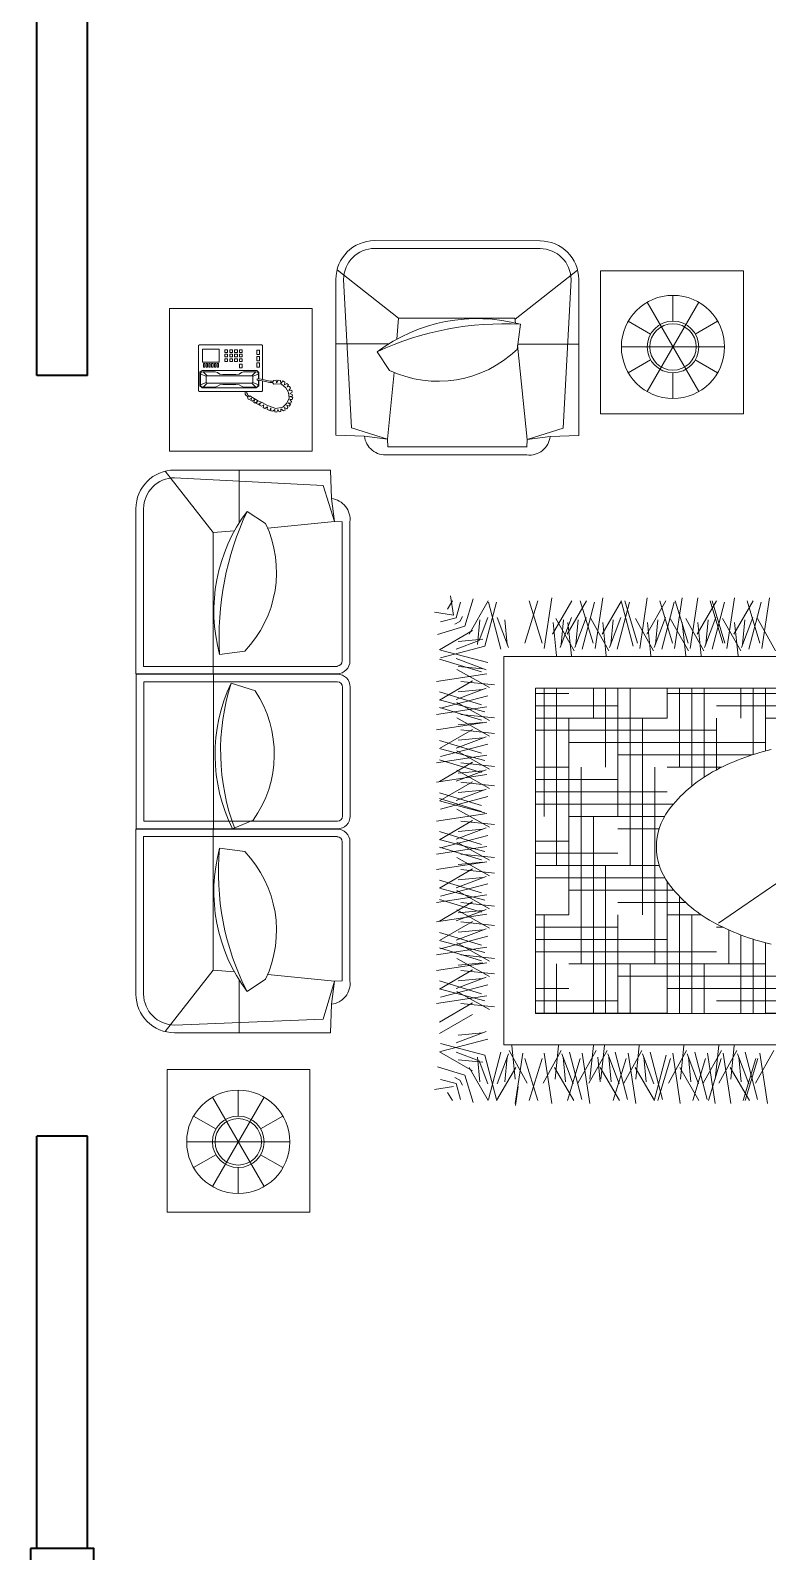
# Model space of a CAD drawing. Header units: millimetres. Extents: x 1962 to 2139, y 841 to 906.
# Drawn here: x 2062.18 to 2065.09, y 845.21 to 851.21 of the extents above; entities that cross this region are included whole.
import ezdxf

# ---------------------------------------------------------------- set-up
doc = ezdxf.new("R2010")
doc.units = ezdxf.units.MM
doc.layers.add('01_Gruesa', color=7, linetype='Continuous', lineweight=40)
doc.layers.add('03_Fina', color=7, linetype='Continuous', lineweight=9)

msp = doc.modelspace()

# ---------------------------------------------------------------- linework, layer by layer
at = {"layer": '01_Gruesa', "color": 5}
for p, q in [((2062.2086, 849.8453), (2062.2086, 851.4703)), ((2062.4086, 849.8453), (2062.4086, 851.4703)), ((2062.4086, 849.8453), (2062.2086, 849.8453)), ((2062.2086, 845.2203), (2062.2086, 846.8453)), ((2062.4086, 846.8453), (2062.2086, 846.8453)), ((2062.4086, 845.2203), (2062.4086, 846.8453))]:
    msp.add_line(p, q, dxfattribs=at)
at = {"layer": '01_Gruesa', "color": 244, "true_color": 0x991b1e}
msp.add_lwpolyline([(2062.1836, 845.2203), (2062.1836, 844.9703), (2062.4336, 844.9703), (2062.4336, 845.2203)], close=True, dxfattribs=at)
at = {"layer": '03_Fina', "color": 252, "true_color": 0x939598}
for p, q in [((2063.5402, 850.3764), (2064.1925, 850.3754)), ((2063.5402, 850.3459), (2064.1925, 850.3449)), ((2063.3876, 849.6097), (2063.3876, 850.2239)), ((2063.6341, 850.0714), (2063.3923, 850.2613)), ((2063.4181, 850.2239), (2063.4487, 849.6383)), ((2064.0938, 850.0666), (2064.3403, 850.2603)), ((2064.3145, 850.2229), (2064.2839, 849.6373)), ((2064.345, 849.6087), (2064.345, 850.2229)), ((2064.7164, 850.0591), (2064.7164, 850.1608)), ((2064.818, 850.1336), (2064.6147, 849.7813)), ((2064.6147, 850.1336), (2064.818, 849.7813)), ((2064.6147, 849.7813), (2064.818, 850.1336)), ((2064.818, 849.7813), (2064.6147, 850.1336)), ((2063.6276, 849.9879), (2063.6341, 850.0714)), ((2063.6341, 850.0714), (2064.0933, 850.0714)), ((2064.0953, 850.0516), (2064.0933, 850.0714)), ((2064.1018, 849.9474), (2064.1149, 850.0466)), ((2064.6283, 850.0083), (2064.5402, 850.0591)), ((2064.8044, 850.0083), (2064.8925, 850.0591)), ((2062.85, 849.9661), (2062.8465, 849.9626)), ((2063.0952, 849.9661), (2062.85, 849.9661)), ((2063.0988, 849.9626), (2063.0952, 849.9661)), ((2063.3876, 849.9697), (2063.5965, 849.9697)), ((2064.345, 849.9687), (2064.1046, 849.9687)), ((2062.8465, 849.9626), (2062.8465, 849.7849)), ((2062.9282, 849.9484), (2062.8625, 849.9484)), ((2062.8625, 849.9484), (2062.8625, 849.8968)), ((2062.9282, 849.8968), (2062.9282, 849.9484)), ((2062.9495, 849.9466), (2062.9495, 849.9359)), ((2062.9602, 849.9466), (2062.9495, 849.9466)), ((2062.9495, 849.9359), (2062.9602, 849.9359)), ((2062.9602, 849.9288), (2062.9495, 849.9288)), ((2062.9495, 849.9288), (2062.9495, 849.9182)), ((2062.9495, 849.9182), (2062.9602, 849.9182)), ((2062.9495, 849.911), (2062.9495, 849.9004)), ((2062.9602, 849.911), (2062.9495, 849.911)), ((2062.9602, 849.9359), (2062.9602, 849.9466)), ((2062.9602, 849.9182), (2062.9602, 849.9288)), ((2062.9602, 849.9004), (2062.9602, 849.911)), ((2062.9691, 849.9466), (2062.9691, 849.9359)), ((2062.9797, 849.9466), (2062.9691, 849.9466)), ((2062.9691, 849.9359), (2062.9797, 849.9359)), ((2062.9691, 849.9288), (2062.9691, 849.9182)), ((2062.9797, 849.9288), (2062.9691, 849.9288)), ((2062.9691, 849.9182), (2062.9797, 849.9182)), ((2062.9691, 849.911), (2062.9691, 849.9004)), ((2062.9797, 849.911), (2062.9691, 849.911)), ((2062.9797, 849.9359), (2062.9797, 849.9466)), ((2062.9797, 849.9182), (2062.9797, 849.9288)), ((2062.9797, 849.9004), (2062.9797, 849.911)), ((2062.9886, 849.9466), (2062.9886, 849.9359)), ((2062.9993, 849.9466), (2062.9886, 849.9466)), ((2062.9886, 849.9359), (2062.9993, 849.9359)), ((2062.9886, 849.9288), (2062.9886, 849.9182)), ((2062.9993, 849.9288), (2062.9886, 849.9288)), ((2062.9886, 849.9182), (2062.9993, 849.9182)), ((2062.9886, 849.911), (2062.9886, 849.9004)), ((2062.9993, 849.911), (2062.9886, 849.911)), ((2062.9993, 849.9359), (2062.9993, 849.9466)), ((2062.9993, 849.9182), (2062.9993, 849.9288)), ((2062.9993, 849.9004), (2062.9993, 849.911)), ((2063.0082, 849.9466), (2063.0082, 849.9359)), ((2063.0188, 849.9466), (2063.0082, 849.9466)), ((2063.0082, 849.9359), (2063.0188, 849.9359)), ((2063.0188, 849.9288), (2063.0082, 849.9288)), ((2063.0082, 849.9288), (2063.0082, 849.9182)), ((2063.0082, 849.9182), (2063.0188, 849.9182)), ((2063.0082, 849.911), (2063.0082, 849.9004)), ((2063.0188, 849.911), (2063.0082, 849.911)), ((2063.0188, 849.9359), (2063.0188, 849.9466)), ((2063.0188, 849.9182), (2063.0188, 849.9288)), ((2063.0188, 849.9004), (2063.0188, 849.911)), ((2063.0757, 849.9448), (2063.0863, 849.9448)), ((2063.0757, 849.927), (2063.0757, 849.9448)), ((2063.0863, 849.927), (2063.0757, 849.927)), ((2063.0757, 849.9199), (2063.0863, 849.9199)), ((2063.0757, 849.9022), (2063.0757, 849.9199)), ((2063.0863, 849.9448), (2063.0863, 849.927)), ((2063.0863, 849.9199), (2063.0863, 849.9022)), ((2063.0988, 849.8294), (2063.0988, 849.9626)), ((2063.5508, 849.9384), (2063.5986, 849.865)), ((2064.142, 849.593), (2064.1041, 849.9649)), ((2064.513, 849.9574), (2064.9197, 849.9574)), ((2064.9197, 849.9574), (2064.513, 849.9574)), ((2064.5402, 849.8558), (2064.6283, 849.9066)), ((2064.8925, 849.8558), (2064.8044, 849.9066)), ((2062.8607, 849.8648), (2062.8518, 849.8577)), ((2062.8518, 849.8577), (2062.8518, 849.8044)), ((2062.8536, 849.8506), (2062.8571, 849.8577)), ((2062.8536, 849.8506), (2062.8536, 849.808)), ((2062.8767, 849.8417), (2062.8536, 849.8506)), ((2062.8571, 849.8577), (2062.8642, 849.8595)), ((2063.0757, 849.8648), (2062.8607, 849.8648)), ((2062.8625, 849.8968), (2062.9282, 849.8968)), ((2062.8642, 849.8595), (2062.8802, 849.8435)), ((2062.8642, 849.8595), (2062.9122, 849.8595)), ((2062.866, 849.8915), (2062.8713, 849.8915)), ((2062.866, 849.8773), (2062.866, 849.8915)), ((2062.8713, 849.8773), (2062.866, 849.8773)), ((2062.8713, 849.8915), (2062.8713, 849.8773)), ((2062.8767, 849.8915), (2062.882, 849.8915)), ((2062.8767, 849.8773), (2062.8767, 849.8915)), ((2062.882, 849.8773), (2062.8767, 849.8773)), ((2062.882, 849.8915), (2062.882, 849.8773)), ((2062.8873, 849.8915), (2062.8927, 849.8915)), ((2062.8873, 849.8773), (2062.8873, 849.8915)), ((2062.8927, 849.8773), (2062.8873, 849.8773)), ((2062.8927, 849.8915), (2062.8927, 849.8773)), ((2062.898, 849.8773), (2062.898, 849.8915)), ((2062.898, 849.8915), (2062.9033, 849.8915)), ((2062.9033, 849.8773), (2062.898, 849.8773)), ((2062.9033, 849.8915), (2062.9033, 849.8773)), ((2062.9087, 849.8915), (2062.914, 849.8915)), ((2062.9087, 849.8773), (2062.9087, 849.8915)), ((2062.914, 849.8773), (2062.9087, 849.8773)), ((2062.9122, 849.8595), (2062.9211, 849.856)), ((2062.914, 849.8915), (2062.914, 849.8773)), ((2062.9193, 849.8915), (2062.9246, 849.8915)), ((2062.9193, 849.8773), (2062.9193, 849.8915)), ((2062.9246, 849.8773), (2062.9193, 849.8773)), ((2062.9211, 849.856), (2062.93, 849.8506)), ((2062.9246, 849.8915), (2062.9246, 849.8773)), ((2062.93, 849.8506), (2062.9424, 849.8489)), ((2062.9424, 849.8489), (2062.9602, 849.8489)), ((2062.9495, 849.9004), (2062.9602, 849.9004)), ((2062.9939, 849.8489), (2062.9602, 849.8489)), ((2062.9691, 849.9004), (2062.9797, 849.9004)), ((2062.9886, 849.9004), (2062.9993, 849.9004)), ((2063.0064, 849.8506), (2062.9939, 849.8489)), ((2063.0153, 849.856), (2063.0064, 849.8506)), ((2063.0082, 849.9004), (2063.0188, 849.9004)), ((2063.0082, 849.8897), (2063.0082, 849.8755)), ((2063.0188, 849.8897), (2063.0082, 849.8897)), ((2063.0082, 849.8755), (2063.0188, 849.8755)), ((2063.0241, 849.8595), (2063.0153, 849.856)), ((2063.0188, 849.8755), (2063.0188, 849.8897)), ((2063.0721, 849.8595), (2063.0241, 849.8595)), ((2063.0721, 849.8595), (2063.0561, 849.8435)), ((2063.0597, 849.8417), (2063.0828, 849.8506)), ((2063.0792, 849.8577), (2063.0721, 849.8595)), ((2063.0863, 849.9022), (2063.0757, 849.9022)), ((2063.0757, 849.8951), (2063.0863, 849.8951)), ((2063.0757, 849.8773), (2063.0757, 849.8951)), ((2063.0863, 849.8773), (2063.0757, 849.8773)), ((2063.0846, 849.856), (2063.0757, 849.8648)), ((2063.0828, 849.8506), (2063.0792, 849.8577)), ((2063.0828, 849.8506), (2063.0828, 849.831)), ((2063.0846, 849.831), (2063.0846, 849.856)), ((2063.0863, 849.8951), (2063.0863, 849.8773)), ((2063.5906, 849.594), (2063.6174, 849.8567)), ((2064.7164, 849.7541), (2064.7164, 849.8558)), ((2062.8518, 849.8044), (2062.8607, 849.7955)), ((2062.8767, 849.8169), (2062.8536, 849.808)), ((2062.8536, 849.808), (2062.8571, 849.8009)), ((2062.8571, 849.8009), (2062.8642, 849.7991)), ((2062.8607, 849.7955), (2063.0739, 849.7955)), ((2062.8642, 849.7991), (2062.8802, 849.8151)), ((2062.8642, 849.7991), (2062.9122, 849.7991)), ((2062.8802, 849.8435), (2062.8767, 849.8417)), ((2062.8767, 849.8169), (2062.8767, 849.8417)), ((2062.8802, 849.8151), (2062.8767, 849.8169)), ((2062.9602, 849.8435), (2062.8802, 849.8435)), ((2062.9602, 849.8151), (2062.8802, 849.8151)), ((2062.9122, 849.7991), (2062.9211, 849.8027)), ((2062.9211, 849.8027), (2062.93, 849.808)), ((2062.93, 849.808), (2062.9424, 849.8098)), ((2062.9424, 849.8098), (2062.9602, 849.8098)), ((2062.9602, 849.8435), (2063.0561, 849.8435)), ((2062.9602, 849.8151), (2063.0561, 849.8151)), ((2062.9939, 849.8098), (2062.9602, 849.8098)), ((2063.0064, 849.808), (2062.9939, 849.8098)), ((2063.0153, 849.8027), (2063.0064, 849.808)), ((2063.0241, 849.7991), (2063.0153, 849.8027)), ((2063.0721, 849.7991), (2063.0241, 849.7991)), ((2063.0561, 849.8435), (2063.0597, 849.8417)), ((2063.0561, 849.8151), (2063.0597, 849.8169)), ((2063.0721, 849.7991), (2063.0561, 849.8151)), ((2063.0597, 849.8169), (2063.0597, 849.8417)), ((2063.0597, 849.8169), (2063.0828, 849.808)), ((2063.0792, 849.8009), (2063.0721, 849.7991)), ((2063.0739, 849.7955), (2063.0846, 849.8044)), ((2063.0775, 849.8258), (2063.0775, 849.8311)), ((2063.0775, 849.8311), (2063.0928, 849.8308)), ((2063.0917, 849.8247), (2063.0775, 849.8258)), ((2063.0828, 849.808), (2063.0792, 849.8009)), ((2063.0828, 849.8254), (2063.0828, 849.808)), ((2063.0846, 849.8044), (2063.0846, 849.8252)), ((2063.1032, 849.8222), (2063.0917, 849.8247)), ((2063.0928, 849.8308), (2063.1108, 849.8265)), ((2063.0988, 849.7849), (2063.0988, 849.8232)), ((2063.1201, 849.8179), (2063.1032, 849.8222)), ((2063.1108, 849.8265), (2063.1277, 849.8222)), ((2063.1288, 849.8168), (2063.1201, 849.8179)), ((2063.1277, 849.8222), (2063.137, 849.8226)), ((2063.1381, 849.8172), (2063.1288, 849.8168)), ((2063.137, 849.8226), (2063.1392, 849.8215)), ((2063.1428, 849.8107), (2063.1381, 849.8172)), ((2063.1392, 849.8215), (2063.1432, 849.8254)), ((2063.1511, 849.8121), (2063.1428, 849.8107)), ((2063.1432, 849.8254), (2063.1518, 849.8262)), ((2063.1737, 849.8103), (2063.1511, 849.8121)), ((2063.1518, 849.8262), (2063.1536, 849.8157)), ((2063.1536, 849.8157), (2063.1597, 849.8258)), ((2063.1597, 849.8258), (2063.1694, 849.8251)), ((2063.1694, 849.8251), (2063.1705, 849.8136)), ((2063.1705, 849.8136), (2063.1784, 849.8236)), ((2063.191, 849.7967), (2063.1737, 849.8103)), ((2063.1784, 849.8236), (2063.1867, 849.819)), ((2063.1867, 849.819), (2063.1845, 849.8082)), ((2063.1845, 849.8082), (2063.1946, 849.8132)), ((2063.2011, 849.7776), (2063.191, 849.7967)), ((2063.1946, 849.8132), (2063.2011, 849.8078)), ((2063.2011, 849.8078), (2063.195, 849.7995)), ((2063.195, 849.7995), (2063.2047, 849.801)), ((2063.209, 849.7942), (2063.2018, 849.7855)), ((2063.2018, 849.7855), (2063.2137, 849.7866)), ((2063.2047, 849.801), (2063.209, 849.7942)), ((2063.2137, 849.7866), (2063.2158, 849.7791)), ((2062.8465, 849.7849), (2062.85, 849.7813)), ((2062.85, 849.7813), (2063.0952, 849.7813)), ((2063.0305, 849.7715), (2063.0295, 849.7813)), ((2063.033, 849.7672), (2063.0305, 849.7715)), ((2063.0399, 849.7622), (2063.033, 849.7672)), ((2063.0348, 849.7813), (2063.0363, 849.7747)), ((2063.0363, 849.7747), (2063.0392, 849.7708)), ((2063.0392, 849.7708), (2063.0424, 849.7661)), ((2063.0402, 849.7557), (2063.0399, 849.7622)), ((2063.0413, 849.7517), (2063.0402, 849.7557)), ((2063.0453, 849.7503), (2063.0413, 849.7517)), ((2063.0424, 849.7661), (2063.0446, 849.7639)), ((2063.0446, 849.7604), (2063.0482, 849.7647)), ((2063.0446, 849.7639), (2063.0446, 849.7604)), ((2063.0546, 849.756), (2063.0453, 849.7503)), ((2063.0482, 849.7647), (2063.059, 849.7582)), ((2063.0518, 849.7467), (2063.0546, 849.756)), ((2063.0572, 849.7438), (2063.0518, 849.7467)), ((2063.0676, 849.7496), (2063.0572, 849.7438)), ((2063.059, 849.7582), (2063.0784, 849.7467)), ((2063.0644, 849.7391), (2063.0676, 849.7496)), ((2063.0701, 849.7363), (2063.0644, 849.7391)), ((2063.0784, 849.7438), (2063.0701, 849.7363)), ((2063.0741, 849.7341), (2063.0784, 849.7438)), ((2063.082, 849.7305), (2063.0741, 849.7341)), ((2063.0784, 849.7467), (2063.0931, 849.7391)), ((2063.0903, 849.737), (2063.082, 849.7305)), ((2063.087, 849.7273), (2063.0903, 849.737)), ((2063.0946, 849.7233), (2063.087, 849.7273)), ((2063.0931, 849.7391), (2063.0939, 849.7366)), ((2063.0939, 849.7366), (2063.0967, 849.7377)), ((2063.1043, 849.7287), (2063.0946, 849.7233)), ((2063.0952, 849.7813), (2063.0988, 849.7849)), ((2063.0967, 849.7377), (2063.1176, 849.7262)), ((2063.1014, 849.7186), (2063.1043, 849.7287)), ((2063.1176, 849.7262), (2063.1514, 849.7143)), ((2063.1784, 849.7194), (2063.1939, 849.7352)), ((2063.1939, 849.7352), (2063.2029, 849.756)), ((2063.204, 849.724), (2063.1943, 849.7283)), ((2063.1943, 849.7283), (2063.1986, 849.7183)), ((2063.1996, 849.7373), (2063.209, 849.7298)), ((2063.2104, 849.7363), (2063.1996, 849.7373)), ((2063.2029, 849.756), (2063.2011, 849.7776)), ((2063.209, 849.7298), (2063.204, 849.724)), ((2063.2158, 849.7791), (2063.2061, 849.7744)), ((2063.2061, 849.7744), (2063.2158, 849.7701)), ((2063.2166, 849.7639), (2063.2061, 849.7614)), ((2063.2061, 849.7614), (2063.2176, 849.7575)), ((2063.2158, 849.7506), (2063.2061, 849.7503)), ((2063.2061, 849.7503), (2063.2133, 849.742)), ((2063.2133, 849.742), (2063.2104, 849.7363)), ((2063.2158, 849.7701), (2063.2166, 849.7639)), ((2063.2176, 849.7575), (2063.2158, 849.7506)), ((2063.1072, 849.7147), (2063.1014, 849.7186)), ((2063.1176, 849.7212), (2063.1072, 849.7147)), ((2063.1165, 849.7104), (2063.1176, 849.7212)), ((2063.1273, 849.7071), (2063.1165, 849.7104)), ((2063.1313, 849.7176), (2063.1273, 849.7071)), ((2063.1309, 849.7061), (2063.1313, 849.7176)), ((2063.1392, 849.7035), (2063.1309, 849.7061)), ((2063.1464, 849.7111), (2063.1392, 849.7035)), ((2063.1464, 849.7014), (2063.1464, 849.7111)), ((2063.1554, 849.6996), (2063.1464, 849.7014)), ((2063.1514, 849.7143), (2063.1784, 849.7194)), ((2063.1586, 849.7107), (2063.1554, 849.6996)), ((2063.164, 849.7014), (2063.1586, 849.7107)), ((2063.1712, 849.7028), (2063.164, 849.7014)), ((2063.1709, 849.714), (2063.1712, 849.7028)), ((2063.1806, 849.7053), (2063.1709, 849.714)), ((2063.1878, 849.7082), (2063.1806, 849.7053)), ((2063.1943, 849.7136), (2063.1845, 849.7186)), ((2063.1845, 849.7186), (2063.1878, 849.7082)), ((2063.1986, 849.7183), (2063.1943, 849.7136)), ((2063.5002, 849.6056), (2063.3876, 849.6097)), ((2063.4487, 849.6383), (2063.5906, 849.594)), ((2064.2839, 849.6373), (2064.142, 849.593)), ((2064.2324, 849.6045), (2064.345, 849.6087)), ((2063.5002, 849.6056), (2063.5906, 849.594)), ((2063.5921, 849.563), (2063.5906, 849.594)), ((2064.1401, 849.563), (2063.5921, 849.563)), ((2064.1405, 849.5619), (2064.142, 849.593)), ((2064.2324, 849.6045), (2064.142, 849.593)), ((2064.1401, 849.5325), (2063.5921, 849.5325)), ((2062.9044, 849.2256), (2062.7145, 849.4674)), ((2063.3661, 849.472), (2062.7519, 849.472)), ((2062.7519, 849.4415), (2063.3374, 849.411)), ((2063.0061, 849.472), (2063.0061, 849.2632)), ((2063.3702, 849.3595), (2063.3661, 849.472)), ((2063.3374, 849.411), (2063.3818, 849.2691)), ((2062.5994, 849.3195), (2062.5994, 848.6688)), ((2062.6299, 849.3195), (2062.6299, 848.6977)), ((2063.0374, 849.3089), (2063.1108, 849.2611)), ((2063.3702, 849.3595), (2063.3818, 849.2691)), ((2063.3818, 849.2691), (2063.1191, 849.2423)), ((2063.4128, 849.2675), (2063.3818, 849.2691)), ((2063.4128, 848.7196), (2063.4128, 849.2675)), ((2063.4433, 848.7196), (2063.4433, 849.2675)), ((2062.9879, 849.2321), (2062.9044, 849.2256)), ((2062.9044, 849.2256), (2062.9044, 848.6688)), ((2063.8281, 848.9235), (2063.8468, 848.9558)), ((2063.8514, 848.9003), (2063.84, 848.9757)), ((2063.8624, 848.8893), (2063.8787, 848.9515)), ((2063.8957, 848.856), (2063.9282, 848.9638)), ((2063.9125, 848.8252), (2063.9883, 848.9558)), ((2063.9744, 848.7772), (2064.0202, 848.9515)), ((2064.0382, 848.7655), (2063.9893, 848.9515)), ((2064.1329, 848.7896), (2064.1831, 848.956)), ((2064.2003, 848.7896), (2064.1501, 848.956)), ((2064.2083, 848.7689), (2064.2384, 848.9678)), ((2064.2419, 848.8252), (2064.3178, 848.9558)), ((2064.2997, 848.8252), (2064.3756, 848.9558)), ((2064.4014, 848.7896), (2064.3512, 848.956)), ((2064.3586, 848.7655), (2064.4075, 848.9515)), ((2064.4094, 848.7689), (2064.4395, 848.9678)), ((2064.4373, 848.8252), (2064.5131, 848.9558)), ((2064.4961, 848.7655), (2064.545, 848.9515)), ((2064.5599, 848.7772), (2064.5141, 848.9515)), ((2064.5772, 848.7896), (2064.527, 848.956)), ((2064.5852, 848.7689), (2064.6152, 848.9678)), ((2064.613, 848.8252), (2064.6889, 848.9558)), ((2064.7147, 848.7896), (2064.6645, 848.956)), ((2064.6719, 848.7655), (2064.7208, 848.9515)), ((2064.7227, 848.7689), (2064.7528, 848.9678)), ((2064.7759, 848.7896), (2064.7257, 848.956)), ((2064.7839, 848.7689), (2064.8139, 848.9678)), ((2064.8117, 848.8252), (2064.8876, 848.9558)), ((2064.9134, 848.7896), (2064.8632, 848.956)), ((2064.8706, 848.7655), (2064.9195, 848.9515)), ((2064.9211, 848.7896), (2064.8709, 848.956)), ((2064.9291, 848.7689), (2064.9591, 848.9678)), ((2064.9569, 848.8252), (2065.0328, 848.9558)), ((2065.0586, 848.7896), (2065.0084, 848.956)), ((2065.0157, 848.7655), (2065.0646, 848.9515)), ((2065.0666, 848.7689), (2065.0966, 848.9678)), ((2063.8514, 848.9003), (2063.7759, 848.9116)), ((2063.8624, 848.8893), (2063.8002, 848.8729)), ((2063.8762, 848.8755), (2063.8872, 848.8951)), ((2063.9521, 848.7995), (2063.9864, 848.8904)), ((2064.0677, 848.7721), (2064.0231, 848.8904)), ((2064.3265, 848.759), (2064.2548, 848.8872)), ((2064.2712, 848.7721), (2064.3159, 848.8904)), ((2064.329, 848.7721), (2064.3737, 848.8904)), ((2064.4641, 848.759), (2064.3923, 848.8872)), ((2064.4666, 848.7721), (2064.5112, 848.8904)), ((2064.6398, 848.759), (2064.5681, 848.8872)), ((2064.6423, 848.7721), (2064.687, 848.8904)), ((2064.7774, 848.759), (2064.7056, 848.8872)), ((2064.8385, 848.759), (2064.7667, 848.8872)), ((2064.841, 848.7721), (2064.8857, 848.8904)), ((2064.9837, 848.759), (2064.9119, 848.8872)), ((2064.9862, 848.7721), (2065.0309, 848.8904)), ((2065.1212, 848.759), (2065.0495, 848.8872)), ((2063.8957, 848.856), (2063.7878, 848.8234)), ((2063.9265, 848.8392), (2063.7959, 848.7633)), ((2063.8762, 848.8755), (2063.8565, 848.8645)), ((2063.9465, 848.7844), (2063.9557, 848.882)), ((2064.063, 848.7844), (2064.0538, 848.882)), ((2064.2579, 848.7391), (2064.2443, 848.8715)), ((2064.276, 848.7844), (2064.2851, 848.882)), ((2064.3158, 848.7391), (2064.3021, 848.8715)), ((2064.3338, 848.7844), (2064.3429, 848.882)), ((2064.4533, 848.7391), (2064.4397, 848.8715)), ((2064.4713, 848.7844), (2064.4805, 848.882)), ((2064.6291, 848.7391), (2064.6154, 848.8715)), ((2064.6471, 848.7844), (2064.6562, 848.882)), ((2064.7666, 848.7391), (2064.753, 848.8715)), ((2064.8277, 848.7391), (2064.8141, 848.8715)), ((2064.8458, 848.7844), (2064.8549, 848.882)), ((2064.9729, 848.7391), (2064.9593, 848.8715)), ((2064.9909, 848.7844), (2065.0001, 848.882)), ((2063.9744, 848.7772), (2063.8002, 848.7314)), ((2063.9521, 848.7995), (2063.8613, 848.7652)), ((2063.9672, 848.8051), (2063.8696, 848.796)), ((2063.0284, 848.7578), (2062.9291, 848.7448)), ((2063.962, 848.6767), (2063.7957, 848.7269)), ((2063.9862, 848.7135), (2063.8002, 848.7624)), ((2063.9862, 848.7135), (2063.8002, 848.7624)), ((2063.9795, 848.6839), (2063.8613, 848.7286)), ((2063.9795, 848.6839), (2063.8613, 848.7286)), ((2066.8692, 848.7367), (2064.0502, 848.7367)), ((2064.0502, 848.7367), (2064.0502, 847.2053)), ((2062.5994, 848.6688), (2063.3925, 848.6688)), ((2062.6004, 848.6672), (2063.3935, 848.6672)), ((2062.6004, 848.0571), (2062.6004, 848.6672)), ((2062.6299, 848.6977), (2063.3935, 848.6977)), ((2062.8199, 848.6688), (2062.8199, 848.6672)), ((2062.9054, 848.0571), (2062.9054, 848.6672)), ((2063.0232, 848.6688), (2063.0232, 848.6672)), ((2063.9828, 848.6687), (2063.7838, 848.6387)), ((2063.9926, 848.6141), (2063.8644, 848.6859)), ((2063.9672, 848.6887), (2063.8696, 848.6978)), ((2063.9672, 848.6887), (2063.8696, 848.6978)), ((2062.6309, 848.6367), (2063.3935, 848.6367)), ((2062.6309, 848.0876), (2062.6309, 848.6367)), ((2063.0702, 848.6011), (2062.9748, 848.6317)), ((2063.4138, 848.6164), (2063.4138, 848.108)), ((2063.4444, 848.6164), (2063.4444, 848.108)), ((2063.962, 848.5467), (2063.7957, 848.597)), ((2063.9265, 848.6409), (2063.7959, 848.565)), ((2063.9265, 848.6409), (2063.7959, 848.565)), ((2063.9795, 848.6116), (2063.8613, 848.5669)), ((2063.9795, 848.6116), (2063.8613, 848.5669)), ((2063.9672, 848.6069), (2063.8696, 848.5977)), ((2063.9672, 848.6069), (2063.8696, 848.5977)), ((2064.0125, 848.6249), (2063.8801, 848.6385)), ((2066.745, 848.6125), (2064.1744, 848.6125)), ((2064.1744, 848.6125), (2064.1744, 847.3294)), ((2064.3056, 848.5912), (2064.1744, 848.5912)), ((2064.2087, 848.1063), (2064.2087, 848.6125)), ((2064.2572, 847.9124), (2064.2572, 848.6125)), ((2064.4026, 848.4942), (2064.4026, 848.6125)), ((2064.4511, 848.3003), (2064.4511, 848.6125)), ((2064.4996, 848.1063), (2064.4996, 848.6125)), ((2064.5481, 847.9124), (2064.5481, 848.6125)), ((2064.6935, 848.4942), (2064.6935, 848.6125)), ((2065.4693, 848.5912), (2064.6935, 848.5912)), ((2064.742, 848.3003), (2064.742, 848.6125)), ((2064.7905, 848.2259), (2064.7905, 848.6125)), ((2064.839, 848.2613), (2064.839, 848.6125)), ((2064.9845, 848.4942), (2064.9845, 848.6125)), ((2065.0329, 848.3504), (2065.0329, 848.6125)), ((2065.0814, 848.3643), (2065.0814, 848.6125)), ((2063.9828, 848.5387), (2063.7838, 848.5087)), ((2063.962, 848.4856), (2063.7957, 848.5358)), ((2063.9862, 848.5821), (2063.8002, 848.5332)), ((2063.9862, 848.5821), (2063.8002, 848.5332)), ((2063.9744, 848.5183), (2063.8002, 848.5641)), ((2063.9926, 848.4841), (2063.8644, 848.5559)), ((2064.4996, 848.5427), (2064.1744, 848.5427)), ((2065.6633, 848.5427), (2064.8875, 848.5427)), ((2063.9828, 848.4776), (2063.7838, 848.4475)), ((2063.9926, 848.4229), (2063.8644, 848.4947)), ((2063.9672, 848.4769), (2063.8696, 848.4677)), ((2063.9672, 848.4769), (2063.8696, 848.4677)), ((2064.0125, 848.4949), (2063.8801, 848.5085)), ((2064.6935, 848.4942), (2064.1744, 848.4942)), ((2064.3056, 847.7184), (2064.3056, 848.4942)), ((2064.5966, 847.7184), (2064.5966, 848.4942)), ((2064.8875, 848.2895), (2064.8875, 848.4942)), ((2065.8572, 848.4942), (2065.0814, 848.4942)), ((2063.9265, 848.4497), (2063.7959, 848.3739)), ((2063.9265, 848.4497), (2063.7959, 848.3739)), ((2063.9795, 848.4205), (2063.8613, 848.3758)), ((2063.9795, 848.4205), (2063.8613, 848.3758)), ((2063.9672, 848.4157), (2063.8696, 848.4066)), ((2063.9672, 848.4157), (2063.8696, 848.4066)), ((2064.0125, 848.4337), (2063.8801, 848.4474)), ((2064.8875, 848.4458), (2064.1744, 848.4458)), ((2063.9828, 848.3476), (2063.7838, 848.3175)), ((2063.962, 848.3556), (2063.7957, 848.4058)), ((2063.9862, 848.3909), (2063.8002, 848.342)), ((2063.9862, 848.3909), (2063.8002, 848.342)), ((2063.9744, 848.3271), (2063.8002, 848.3729)), ((2063.9926, 848.2929), (2063.8644, 848.3647)), ((2065.0814, 848.3973), (2064.3056, 848.3973)), ((2065.0279, 848.3488), (2064.4996, 848.3488)), ((2063.962, 848.2791), (2063.7957, 848.3293)), ((2063.9265, 848.3197), (2063.7959, 848.2439)), ((2063.9265, 848.3197), (2063.7959, 848.2439)), ((2063.9795, 848.2905), (2063.8613, 848.2458)), ((2063.9795, 848.2905), (2063.8613, 848.2458)), ((2063.9926, 848.2165), (2063.8644, 848.2882)), ((2064.0125, 848.3037), (2063.8801, 848.3174)), ((2064.3056, 848.3003), (2064.1744, 848.3003)), ((2064.3541, 847.5245), (2064.3541, 848.3003)), ((2064.6451, 847.5245), (2064.6451, 848.3003)), ((2064.9086, 848.3003), (2064.6935, 848.3003)), ((2064.8963, 847.685), (2065.8176, 848.3207)), ((2063.9828, 848.2711), (2063.7838, 848.2411)), ((2063.9265, 848.2433), (2063.7959, 848.1674)), ((2063.9265, 848.2433), (2063.7959, 848.1674)), ((2063.9672, 848.2857), (2063.8696, 848.2766)), ((2063.9672, 848.2857), (2063.8696, 848.2766)), ((2064.0125, 848.2272), (2063.8801, 848.2409)), ((2064.4996, 848.2518), (2064.1744, 848.2518)), ((2063.962, 848.1491), (2063.7957, 848.1993)), ((2063.962, 848.1262), (2063.7957, 848.1764)), ((2063.9862, 848.1844), (2063.8002, 848.1355)), ((2063.9862, 848.1844), (2063.8002, 848.1355)), ((2063.9744, 848.1207), (2063.8002, 848.1665)), ((2063.9795, 848.214), (2063.8613, 848.1693)), ((2063.9795, 848.214), (2063.8613, 848.1693)), ((2063.9672, 848.2092), (2063.8696, 848.2001)), ((2063.9672, 848.2092), (2063.8696, 848.2001)), ((2064.6935, 848.2033), (2064.1744, 848.2033)), ((2063.9828, 848.1182), (2063.7838, 848.0881)), ((2063.9926, 848.0635), (2063.8644, 848.1353)), ((2064.7185, 848.1548), (2064.1744, 848.1548)), ((2062.5994, 847.4058), (2062.5994, 848.0566)), ((2062.5994, 848.0566), (2063.3925, 848.0566)), ((2063.3935, 848.0571), (2062.6004, 848.0571)), ((2063.3935, 848.0876), (2062.6309, 848.0876)), ((2062.8199, 848.0571), (2062.8199, 848.0566)), ((2062.9044, 847.4998), (2062.9044, 848.0566)), ((2062.9805, 848.0574), (2063.0612, 848.0913)), ((2063.0232, 848.0571), (2063.0232, 848.0566)), ((2063.9265, 848.0903), (2063.7959, 848.0145)), ((2063.9265, 848.0903), (2063.7959, 848.0145)), ((2063.9795, 848.0611), (2063.8613, 848.0164)), ((2063.9795, 848.0611), (2063.8613, 848.0164)), ((2063.9672, 848.0563), (2063.8696, 848.0471)), ((2063.9672, 848.0563), (2063.8696, 848.0471)), ((2064.0125, 848.0743), (2063.8801, 848.0879)), ((2064.6832, 848.1063), (2064.3056, 848.1063)), ((2064.4026, 847.3306), (2064.4026, 848.1063)), ((2064.662, 848.0579), (2064.4996, 848.0579)), ((2062.6299, 847.4058), (2062.6299, 848.0266)), ((2063.3935, 848.0266), (2062.6299, 848.0266)), ((2063.4128, 848.0058), (2063.4128, 847.4578)), ((2063.4433, 848.0058), (2063.4433, 847.4578)), ((2063.9828, 847.9882), (2063.7838, 847.9581)), ((2063.962, 847.9962), (2063.7957, 848.0464)), ((2063.9862, 848.0315), (2063.8002, 847.9826)), ((2063.9862, 848.0315), (2063.8002, 847.9826)), ((2063.9744, 847.9677), (2063.8002, 848.0135)), ((2063.9926, 847.9335), (2063.8644, 848.0053)), ((2064.3056, 848.0094), (2064.1744, 848.0094)), ((2063.0284, 847.9675), (2062.9291, 847.9806)), ((2063.9828, 847.927), (2063.7838, 847.897)), ((2063.962, 847.935), (2063.7957, 847.9852)), ((2063.9926, 847.8724), (2063.8644, 847.9441)), ((2064.0125, 847.9443), (2063.8801, 847.9579)), ((2064.4996, 847.9609), (2064.1744, 847.9609)), ((2063.9265, 847.8992), (2063.7959, 847.8233)), ((2063.9265, 847.8992), (2063.7959, 847.8233)), ((2063.9795, 847.8699), (2063.8613, 847.8252)), ((2063.9795, 847.8699), (2063.8613, 847.8252)), ((2063.9672, 847.9263), (2063.8696, 847.9171)), ((2063.9672, 847.9263), (2063.8696, 847.9171)), ((2064.0125, 847.8831), (2063.8801, 847.8968)), ((2064.6626, 847.9124), (2064.1744, 847.9124)), ((2064.4511, 847.3294), (2064.4511, 847.9124)), ((2063.962, 847.805), (2063.7957, 847.8552)), ((2063.9862, 847.8403), (2063.8002, 847.7914)), ((2063.9862, 847.8403), (2063.8002, 847.7914)), ((2063.9744, 847.7766), (2063.8002, 847.8224)), ((2063.9926, 847.7424), (2063.8644, 847.8141)), ((2063.9672, 847.8651), (2063.8696, 847.856)), ((2063.9672, 847.8651), (2063.8696, 847.856)), ((2064.6843, 847.8639), (2064.1744, 847.8639)), ((2064.7201, 847.8154), (2064.3056, 847.8154)), ((2064.6935, 847.3306), (2064.6935, 847.8494)), ((2063.9828, 847.797), (2063.7838, 847.767)), ((2063.962, 847.7285), (2063.7957, 847.7787)), ((2063.9265, 847.7692), (2063.7959, 847.6933)), ((2063.9265, 847.7692), (2063.7959, 847.6933)), ((2064.0125, 847.7531), (2063.8801, 847.7668)), ((2064.7667, 847.7669), (2064.4996, 847.7669)), ((2064.742, 847.3294), (2064.742, 847.7911)), ((2063.9828, 847.7205), (2063.7838, 847.6905)), ((2063.9265, 847.6927), (2063.7959, 847.6168)), ((2063.9265, 847.6927), (2063.7959, 847.6168)), ((2063.9795, 847.7399), (2063.8613, 847.6952)), ((2063.9795, 847.7399), (2063.8613, 847.6952)), ((2063.9926, 847.6659), (2063.8644, 847.7377)), ((2063.9672, 847.7351), (2063.8696, 847.726)), ((2063.9672, 847.7351), (2063.8696, 847.726)), ((2064.0125, 847.6767), (2063.8801, 847.6903)), ((2064.3056, 847.7184), (2064.1744, 847.7184)), ((2064.2087, 847.3294), (2064.2087, 847.7184)), ((2064.4996, 847.3294), (2064.4996, 847.7184)), ((2064.8276, 847.7184), (2064.6935, 847.7184)), ((2064.7905, 847.3294), (2064.7905, 847.7184)), ((2063.962, 847.5985), (2063.7957, 847.6487)), ((2063.9862, 847.6338), (2063.8002, 847.5849)), ((2063.9862, 847.6338), (2063.8002, 847.5849)), ((2063.9795, 847.6634), (2063.8613, 847.6187)), ((2063.9795, 847.6634), (2063.8613, 847.6187)), ((2063.9672, 847.6586), (2063.8696, 847.6495)), ((2063.9672, 847.6586), (2063.8696, 847.6495)), ((2064.4996, 847.67), (2064.1744, 847.67)), ((2064.9125, 847.67), (2064.8875, 847.67)), ((2064.936, 847.5245), (2064.936, 847.6589)), ((2064.9845, 847.3306), (2064.9845, 847.6387)), ((2063.9828, 847.5905), (2063.7838, 847.5605)), ((2063.962, 847.5374), (2063.7957, 847.5876)), ((2063.9744, 847.5701), (2063.8002, 847.6159)), ((2063.9926, 847.5359), (2063.8644, 847.6077)), ((2064.6935, 847.6215), (2064.1744, 847.6215)), ((2064.8875, 847.573), (2064.1744, 847.573)), ((2065.0329, 847.3294), (2065.0329, 847.6218)), ((2065.0814, 847.3294), (2065.0814, 847.6079)), ((2063.9828, 847.5294), (2063.7838, 847.4993)), ((2063.9926, 847.4747), (2063.8644, 847.5465)), ((2063.9672, 847.5286), (2063.8696, 847.5195)), ((2063.9672, 847.5286), (2063.8696, 847.5195)), ((2064.0125, 847.5467), (2063.8801, 847.5603)), ((2064.2572, 847.3294), (2064.2572, 847.5245)), ((2065.0814, 847.5245), (2064.3056, 847.5245)), ((2064.5481, 847.3294), (2064.5481, 847.5245)), ((2064.839, 847.3294), (2064.839, 847.5245)), ((2062.9044, 847.4998), (2062.7145, 847.258)), ((2062.9879, 847.4933), (2062.9044, 847.4998)), ((2063.0061, 847.2533), (2063.0061, 847.4622)), ((2063.0374, 847.4165), (2063.1108, 847.4643)), ((2063.3818, 847.4563), (2063.1191, 847.4831)), ((2063.3374, 847.3068), (2063.3818, 847.4563)), ((2063.3702, 847.3659), (2063.3818, 847.4563)), ((2063.4128, 847.4578), (2063.3818, 847.4563)), ((2063.962, 847.4074), (2063.7957, 847.4576)), ((2063.9265, 847.5015), (2063.7959, 847.4256)), ((2063.9265, 847.5015), (2063.7959, 847.4256)), ((2063.9795, 847.4722), (2063.8613, 847.4276)), ((2063.9795, 847.4722), (2063.8613, 847.4276)), ((2063.9672, 847.4675), (2063.8696, 847.4583)), ((2063.9672, 847.4675), (2063.8696, 847.4583)), ((2064.0125, 847.4855), (2063.8801, 847.4991)), ((2065.2754, 847.476), (2064.4996, 847.476)), ((2063.9828, 847.3994), (2063.7838, 847.3693)), ((2063.9862, 847.4427), (2063.8002, 847.3938)), ((2063.9862, 847.4427), (2063.8002, 847.3938)), ((2063.9744, 847.3789), (2063.8002, 847.4247)), ((2063.9926, 847.3447), (2063.8644, 847.4165)), ((2064.3056, 847.4275), (2064.1744, 847.4275)), ((2065.4693, 847.4275), (2064.6935, 847.4275)), ((2063.3702, 847.3659), (2063.3661, 847.2533)), ((2063.9265, 847.3715), (2063.7959, 847.2957)), ((2063.9265, 847.3715), (2063.7959, 847.2957)), ((2064.0125, 847.3555), (2063.8801, 847.3691)), ((2064.4996, 847.379), (2064.1744, 847.379)), ((2064.6935, 847.3306), (2064.1744, 847.3306)), ((2064.1744, 847.3294), (2066.745, 847.3294)), ((2064.3056, 847.3294), (2064.3056, 847.3306)), ((2064.5966, 847.3294), (2064.5966, 847.3306)), ((2065.6633, 847.379), (2064.8875, 847.379)), ((2064.8875, 847.3294), (2064.8875, 847.3306)), ((2065.8572, 847.3306), (2065.0814, 847.3306)), ((2062.7519, 847.2838), (2063.3374, 847.3068)), ((2063.9265, 847.3258), (2063.7959, 847.25)), ((2063.9265, 847.3258), (2063.7959, 847.25)), ((2063.3661, 847.2533), (2062.7519, 847.2533)), ((2063.9862, 847.2285), (2063.8002, 847.1796)), ((2063.9862, 847.2285), (2063.8002, 847.1796)), ((2063.9744, 847.1647), (2063.8002, 847.2105)), ((2063.9795, 847.2581), (2063.8613, 847.2134)), ((2063.9795, 847.2581), (2063.8613, 847.2134)), ((2063.9672, 847.2533), (2063.8696, 847.2441)), ((2063.9672, 847.2533), (2063.8696, 847.2441)), ((2063.9265, 847.1028), (2063.7959, 847.1787)), ((2063.9521, 847.1424), (2063.8613, 847.1767)), ((2063.9465, 847.1575), (2063.9557, 847.0599)), ((2063.9744, 847.1647), (2064.0202, 846.9905)), ((2064.0382, 847.1765), (2063.9893, 846.9905)), ((2064.0677, 847.1698), (2064.0231, 847.0516)), ((2064.0502, 847.2053), (2066.8692, 847.2053)), ((2064.063, 847.1575), (2064.0538, 847.0599)), ((2064.0702, 847.183), (2064.142, 847.0547)), ((2064.081, 847.2028), (2064.0946, 847.0704)), ((2064.1249, 847.1731), (2064.0948, 846.9741)), ((2064.1329, 847.1523), (2064.1831, 846.986)), ((2064.2003, 847.1523), (2064.1501, 846.986)), ((2064.2759, 847.183), (2064.2042, 847.0547)), ((2064.2083, 847.1731), (2064.2384, 846.9741)), ((2064.2652, 847.2028), (2064.2515, 847.0704)), ((2064.2784, 847.1698), (2064.3231, 847.0516)), ((2064.2832, 847.1575), (2064.2923, 847.0599)), ((2064.3508, 847.1523), (2064.3006, 846.986)), ((2064.308, 847.1765), (2064.3569, 846.9905)), ((2064.4135, 847.183), (2064.3417, 847.0547)), ((2064.3588, 847.1731), (2064.3889, 846.9741)), ((2064.4566, 847.183), (2064.3849, 847.0547)), ((2064.4027, 847.2028), (2064.3891, 847.0704)), ((2064.4207, 847.1575), (2064.4299, 847.0599)), ((2064.4459, 847.2028), (2064.4322, 847.0704)), ((2064.4591, 847.1698), (2064.5038, 847.0516)), ((2064.4639, 847.1575), (2064.473, 847.0599)), ((2064.5316, 847.1523), (2064.4813, 846.986)), ((2064.4887, 847.1765), (2064.5376, 846.9905)), ((2064.5942, 847.183), (2064.5224, 847.0547)), ((2064.5395, 847.1731), (2064.5696, 846.9741)), ((2064.5834, 847.2028), (2064.5698, 847.0704)), ((2064.5967, 847.1698), (2064.6413, 847.0516)), ((2064.6014, 847.1575), (2064.6106, 847.0599)), ((2064.6262, 847.1765), (2064.6751, 846.9905)), ((2064.69, 847.1647), (2064.6442, 846.9905)), ((2064.7073, 847.1523), (2064.6571, 846.986)), ((2064.7699, 847.183), (2064.6982, 847.0547)), ((2064.7153, 847.1731), (2064.7453, 846.9741)), ((2064.7592, 847.2028), (2064.7455, 847.0704)), ((2064.7724, 847.1698), (2064.8171, 847.0516)), ((2064.7772, 847.1575), (2064.7863, 847.0599)), ((2064.8449, 847.1523), (2064.7946, 846.986)), ((2064.802, 847.1765), (2064.8509, 846.9905)), ((2064.9075, 847.183), (2064.8357, 847.0547)), ((2064.8528, 847.1731), (2064.8829, 846.9741)), ((2064.906, 847.1523), (2064.8558, 846.986)), ((2064.8967, 847.2028), (2064.8831, 847.0704)), ((2064.9686, 847.183), (2064.8969, 847.0547)), ((2064.914, 847.1731), (2064.944, 846.9741)), ((2064.9579, 847.2028), (2064.9442, 847.0704)), ((2064.9711, 847.1698), (2065.0158, 847.0516)), ((2064.9759, 847.1575), (2064.985, 847.0599)), ((2065.0435, 847.1523), (2064.9933, 846.986)), ((2065.0007, 847.1765), (2065.0496, 846.9905)), ((2065.0512, 847.1523), (2065.001, 846.986)), ((2065.1138, 847.183), (2065.042, 847.0547)), ((2065.0592, 847.1731), (2065.0892, 846.9741)), ((2063.8957, 847.086), (2063.7878, 847.1185)), ((2063.9672, 847.1368), (2063.8696, 847.146)), ((2063.9125, 847.1168), (2063.9883, 846.9862)), ((2063.9521, 847.1424), (2063.9864, 847.0516)), ((2064.097, 847.1168), (2064.0212, 846.9862)), ((2064.2491, 847.1168), (2064.325, 846.9862)), ((2064.4298, 847.1168), (2064.5057, 846.9862)), ((2064.5674, 847.1168), (2064.6433, 846.9862)), ((2064.7431, 847.1168), (2064.819, 846.9862)), ((2064.9418, 847.1168), (2065.0177, 846.9862)), ((2063.8514, 847.0417), (2063.7759, 847.0303)), ((2063.8624, 847.0527), (2063.8002, 847.069)), ((2063.8762, 847.0665), (2063.8565, 847.0775)), ((2063.8624, 847.0527), (2063.8787, 846.9905)), ((2063.8762, 847.0665), (2063.8872, 847.0468)), ((2063.8957, 847.086), (2063.9282, 846.9781)), ((2064.1067, 847.0417), (2064.0953, 846.9662)), ((2063.1046, 846.9993), (2062.9012, 846.6471)), ((2062.9012, 846.9993), (2063.1046, 846.6471)), ((2062.9012, 846.6471), (2063.1046, 846.9993)), ((2063.1046, 846.6471), (2062.9012, 846.9993)), ((2063.0029, 846.9249), (2063.0029, 847.0266)), ((2063.8281, 847.0184), (2063.8468, 846.9862)), ((2062.9148, 846.874), (2062.8268, 846.9249)), ((2063.0909, 846.874), (2063.179, 846.9249)), ((2062.7995, 846.8232), (2063.2062, 846.8232)), ((2063.2062, 846.8232), (2062.7995, 846.8232)), ((2062.8268, 846.7215), (2062.9148, 846.7724)), ((2063.179, 846.7215), (2063.0909, 846.7724)), ((2063.0029, 846.6198), (2063.0029, 846.7215))]:
    msp.add_line(p, q, dxfattribs=at)
at = {"layer": '03_Fina', "color": 252, "true_color": 0x939598, "elevation": -2.1692}
for points in [[(2064.9942, 849.6942), (2064.4313, 849.6942), (2064.4313, 850.2568), (2064.9942, 850.2568)], [(2063.2938, 850.1089), (2063.2938, 849.546), (2062.7312, 849.546), (2062.7312, 850.1089)]]:
    msp.add_lwpolyline(points, close=True, dxfattribs=at)
at = {"layer": '03_Fina', "color": 252, "true_color": 0x939598}
msp.add_lwpolyline([(2062.7221, 847.1084), (2063.285, 847.1084), (2063.285, 846.5458), (2062.7221, 846.5458)], close=True, dxfattribs=at)
for centre, radius in [((2064.7164, 849.9574), 0.2034), ((2064.7164, 849.9574), 0.1017), ((2064.7164, 849.9574), 0.0915), ((2063.0029, 846.8232), 0.2034), ((2063.0029, 846.8232), 0.1017), ((2063.0029, 846.8232), 0.0915)]:
    msp.add_circle(centre, radius, dxfattribs=at)
for centre, radius, start, end in [((2063.5402, 850.2239), 0.1525, 90, 180), ((2063.5402, 850.2239), 0.122, 90, 180), ((2064.1925, 850.2229), 0.1525, 0, 90), ((2064.1925, 850.2229), 0.122, 0, 90), ((2063.9441, 849.4125), 0.6567, 74.92803, 126.79295), ((2064.0488, 848.8669), 1.1816, 86.79351, 114.92747), ((2064.0295, 847.9591), 2.1124, 88.08564, 88.12742), ((2063.7903, 850.2722), 0.45, 244.78659, 313.80576), ((2063.5826, 849.6149), 0.0829, 186.42508, 276.58214), ((2064.15, 849.6138), 0.0829, 263.41786, 353.57492), ((2062.7519, 849.3195), 0.1525, 90, 180), ((2062.7519, 849.3195), 0.122, 90, 180), ((2063.5633, 848.9156), 0.6567, 143.20705, 195.07197), ((2064.1089, 848.8109), 1.1816, 155.07253, 183.20649), ((2063.3609, 849.2771), 0.0829, 353.41786, 83.57492), ((2062.7036, 849.0694), 0.45, 316.19424, 25.21341), ((2063.3925, 848.7196), 0.0508, 270, 0), ((2063.3925, 848.7196), 0.0203, 270, 0), ((2065.0156, 848.7378), 2.1378, 181.8503, 181.89159), ((2065.0156, 848.7378), 2.1124, 181.87258, 181.91436), ((2065.0156, 848.7378), 1.8074, 182.18878, 182.23762), ((2065.0156, 848.7378), 1.7057, 182.31933, 182.37109), ((2063.3935, 848.6164), 0.0508, 0, 90), ((2063.5682, 848.3503), 0.6567, 154.63022, 206.49514), ((2063.8095, 848.3649), 0.8762, 162.27419, 200.56584), ((2062.6949, 848.3527), 0.45, 324.48878, 33.50795), ((2063.3935, 848.6164), 0.0203, 0, 90), ((2065.3007, 847.5064), 0.8855, 102.88068, 118.90185), ((2065.1376, 847.8018), 0.548, 118.90185, 143.1195), ((2063.3935, 848.108), 0.0508, 270, 0), ((2063.3935, 848.108), 0.0203, 270, 0), ((2064.892, 847.9861), 0.241, 143.1195, 180), ((2065.0156, 848.7378), 2.1378, 198.56548, 198.58006), ((2065.0156, 848.7378), 2.1124, 198.79721, 198.812), ((2063.3925, 848.0058), 0.0508, 0, 90), ((2063.3925, 848.0058), 0.0203, 0, 90), ((2063.5633, 847.8098), 0.6567, 164.92803, 216.79295), ((2063.9528, 847.8845), 1.0281, 174.64056, 207.08042), ((2062.7036, 847.656), 0.45, 334.78659, 43.80576), ((2064.892, 847.9861), 0.241, 180, 216.8805), ((2065.1376, 848.1703), 0.548, 216.8805, 241.09815), ((2065.3007, 848.4658), 0.8855, 241.09815, 257.11932), ((2063.3609, 847.4483), 0.0829, 276.42508, 6.58214), ((2062.7519, 847.4058), 0.1525, 180, 270), ((2062.7519, 847.4058), 0.122, 180, 270)]:
    msp.add_arc(centre, radius, start, end, dxfattribs=at)

doc.saveas('drawing.dxf')
